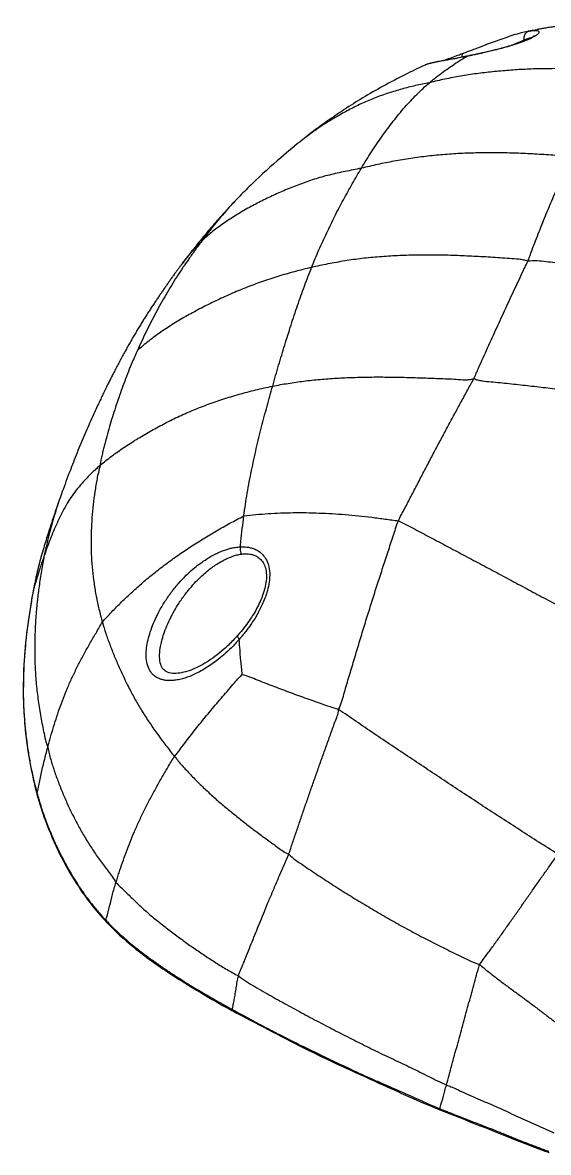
# Model space of a CAD drawing. Header units: inches. Extents: x 133169 to 134399, y -43543 to -42673.
# Drawn here: x 133397.7 to 133432.2, y -43357.1 to -43283.1 of the extents above; entities that cross this region are included whole.
import ezdxf

# ---------------------------------------------------------------- set-up
doc = ezdxf.new("R2010")
doc.units = ezdxf.units.IN
doc.header["$LTSCALE"] = 2
doc.header["$MEASUREMENT"] = 0
doc.layers.get('0').update_dxf_attribs({"linetype": 'CONTINUOUS'})

msp = doc.modelspace()

# ---------------------------------------------------------------- linework, layer by layer
at = {"color": 7, "linetype": 'Continuous'}
for p, q in [((133430.908, -43283.667), (133430.898, -43283.669)), ((133431.41, -43283.571), (133431.498, -43283.555)), ((133426.784, -43285.333), (133426.848, -43285.309)), ((133424.072, -43285.898), (133424.072, -43285.898)), ((133416.124, -43290.725), (133416.068, -43290.769)), ((133411.931, -43294.487), (133411.877, -43294.543)), ((133408.165, -43298.912), (133408.176, -43298.898)), ((133402.608, -43308.242), (133402.601, -43308.258)), ((133400.161, -43314.266), (133400.153, -43314.288)), ((133398.436, -43320.203), (133398.433, -43320.216)), ((133413.516, -43320.395), (133413.515, -43320.396)), ((133411.815, -43323.255), (133411.815, -43323.255)), ((133406.798, -43323.727), (133406.799, -43323.723)), ((133398.659, -43333.617), (133398.657, -43333.685)), ((133398.657, -43333.685), (133398.658, -43333.687)), ((133403.183, -43342.041), (133403.183, -43342.041)), ((133411.454, -43347.861), (133411.454, -43347.862))]:
    msp.add_line(p, q, dxfattribs=at)
for points, start_tangent, end_tangent in [([(133440.389, -43283.247), (133440.171, -43283.234), (133439.935, -43283.22), (133439.698, -43283.206), (133439.464, -43283.193), (133439.238, -43283.181), (133439.022, -43283.17), (133438.808, -43283.16), (133438.585, -43283.151), (133438.359, -43283.143), (133438.132, -43283.135), (133437.907, -43283.129), (133437.685, -43283.124), (133437.468, -43283.121), (133437.255, -43283.118), (133437.043, -43283.116), (133436.83, -43283.115), (133436.615, -43283.114), (133436.4, -43283.115), (133436.187, -43283.117), (133435.977, -43283.119), (133435.772, -43283.123), (133435.569, -43283.127), (133435.368, -43283.133), (133435.17, -43283.14), (133434.976, -43283.148), (133434.788, -43283.158), (133434.606, -43283.168), (133434.424, -43283.179), (133434.235, -43283.193), (133434.04, -43283.208), (133433.843, -43283.226), (133433.646, -43283.245), (133433.45, -43283.266), (133433.261, -43283.288), (133433.092, -43283.309), (133432.94, -43283.329), (133432.794, -43283.348), (133432.641, -43283.37), (133432.475, -43283.394), (133432.308, -43283.419), (133432.139, -43283.446), (133431.976, -43283.473), (133431.829, -43283.498), (133431.691, -43283.521), (133431.546, -43283.547), (133431.498, -43283.555)], (-0.998241, 0.059288), (-0.984482, -0.175485)), ([(133430.369, -43283.79), (133429.298, -43284.127), (133428.278, -43284.49)], (-0.969508, -0.245061), (-0.938845, -0.344341)), ([(133430.782, -43283.696), (133430.369, -43283.79)], (-0.978839, -0.204633), (-0.969508, -0.245061)), ([(133430.563, -43283.996), (133430.554, -43284.256)], (-0.278989, -0.960294), (0.20902, -0.977911)), ([(133430.554, -43284.256), (133430.624, -43284.228), (133430.696, -43284.201), (133430.767, -43284.175), (133430.837, -43284.151), (133430.906, -43284.129), (133430.971, -43284.111), (133431.033, -43284.097), (133431.043, -43284.095)], (0.9268, 0.375556), (0.985683, 0.168609)), ([(133430.898, -43283.669), (133430.693, -43283.78), (133430.563, -43283.996)], (-0.974943, -0.222456), (-0.278989, -0.960294)), ([(133430.958, -43284.145), (133430.564, -43284.322)], (-0.912319, -0.40948), (-0.92079, -0.390059)), ([(133431.049, -43284.125), (133430.663, -43284.298)], (-0.893312, -0.449437), (-0.926597, -0.376057)), ([(133430.781, -43283.692), (133430.818, -43283.684), (133430.908, -43283.667)], (0.979572, 0.201095), (0.982782, 0.184771)), ([(133430.898, -43283.668), (133430.781, -43283.692)], (-0.981014, -0.193937), (-0.980256, -0.197733)), ([(133430.899, -43283.672), (133430.782, -43283.696)], (-0.97955, -0.201199), (-0.978839, -0.204633)), ([(133431.142, -43283.621), (133430.898, -43283.668)], (-0.982481, -0.186362), (-0.981014, -0.193937)), ([(133430.908, -43283.667), (133431.031, -43283.642), (133431.142, -43283.621)], (0.980522, 0.19641), (0.982229, 0.187689)), ([(133430.908, -43283.667), (133430.95, -43283.659)], (0.982464, 0.186453), (0.985612, 0.169022)), ([(133430.95, -43283.659), (133430.986, -43283.653), (133431.064, -43283.642), (133431.141, -43283.633), (133431.217, -43283.627), (133431.291, -43283.626), (133431.361, -43283.63), (133431.425, -43283.64), (133431.48, -43283.657), (133431.52, -43283.684), (133431.539, -43283.723), (133431.525, -43283.78), (133431.456, -43283.862)], (0.985612, 0.169022), (-0.731887, -0.681426)), ([(133431.21, -43283.984), (133431.158, -43284.027), (133430.958, -43284.145)], (-0.831314, -0.555803), (-0.912319, -0.40948)), ([(133431.308, -43283.977), (133431.049, -43284.125)], (-0.83321, -0.552957), (-0.893312, -0.449437)), ([(133431.142, -43283.621), (133431.41, -43283.571)], (0.982229, 0.187689), (0.983989, 0.178227)), ([(133431.456, -43283.862), (133431.308, -43283.977)], (-0.731887, -0.681426), (-0.83321, -0.552957)), ([(133431.498, -43283.555), (133431.41, -43283.571)], (-0.984482, -0.175485), (-0.983989, -0.178229)), ([(133431.498, -43283.555), (133431.41, -43283.571)], (-0.984387, -0.176017), (-0.983939, -0.178504)), ([(133427.332, -43284.848), (133426.617, -43285.119)], (-0.93429, -0.356513), (-0.935763, -0.352631)), ([(133428.013, -43284.588), (133427.332, -43284.848)], (-0.934976, -0.354711), (-0.93429, -0.356513)), ([(133430.564, -43284.322), (133429.952, -43284.542), (133429.18, -43284.769), (133428.348, -43284.981), (133427.535, -43285.167)], (-0.92079, -0.390059), (-0.977397, -0.21141)), ([(133429.091, -43284.803), (133428.633, -43284.92), (133428.237, -43285.016), (133427.894, -43285.097)], (-0.966356, -0.257206), (-0.974932, -0.222502)), ([(133428.277, -43284.488), (133428.025, -43284.583), (133428.013, -43284.588)], (-0.936998, -0.349335), (-0.934976, -0.354711)), ([(133430.663, -43284.298), (133430.159, -43284.484), (133429.608, -43284.658), (133429.091, -43284.803)], (-0.926597, -0.376057), (-0.966356, -0.257206)), ([(133429.77, -43284.595), (133429.866, -43284.551), (133430.027, -43284.478), (133430.163, -43284.418), (133430.281, -43284.367), (133430.383, -43284.325), (133430.473, -43284.288), (133430.554, -43284.256)], (0.905658, 0.424008), (0.927546, 0.37371)), ([(133426.038, -43285.479), (133425.391, -43285.601), (133424.907, -43285.689), (133424.551, -43285.759), (133424.295, -43285.823), (133424.134, -43285.873), (133424.072, -43285.897)], (-0.981892, -0.18944), (-0.888332, -0.459202)), ([(133425.972, -43285.48), (133425.637, -43285.543), (133425.354, -43285.595), (133425.117, -43285.637), (133424.919, -43285.674), (133424.75, -43285.707), (133424.603, -43285.738), (133424.475, -43285.768), (133424.365, -43285.798), (133424.267, -43285.826), (133424.18, -43285.855), (133424.104, -43285.884), (133424.072, -43285.898)], (-0.982287, -0.187381), (-0.908792, -0.417249)), ([(133424.73, -43286.751), (133424.806, -43286.691), (133425.259, -43286.345), (133425.722, -43286.016), (133426.189, -43285.703), (133426.663, -43285.406), (133426.784, -43285.333)], (0.782671, 0.622435), (0.859297, 0.511478)), ([(133426.139, -43285.298), (133425.693, -43285.461), (133425.282, -43285.605), (133425.266, -43285.611)], (-0.937379, -0.348312), (-0.947492, -0.319778)), ([(133426.782, -43285.322), (133426.363, -43285.405), (133425.972, -43285.48)], (-0.980538, -0.196327), (-0.982287, -0.187381)), ([(133426.784, -43285.333), (133426.038, -43285.479)], (-0.980215, -0.197934), (-0.981892, -0.18944)), ([(133426.454, -43285.18), (133426.139, -43285.298)], (-0.936204, -0.351457), (-0.937379, -0.348312)), ([(133426.523, -43285.154), (133426.454, -43285.18)], (-0.936035, -0.351908), (-0.936204, -0.351457)), ([(133426.523, -43285.155), (133426.494, -43285.208), (133426.504, -43285.37), (133426.506, -43285.377)], (-0.889593, -0.456754), (0.2476, -0.968862)), ([(133426.617, -43285.119), (133426.523, -43285.154)], (-0.935763, -0.352631), (-0.935812, -0.352499)), ([(133426.848, -43285.309), (133426.812, -43285.317), (133426.782, -43285.322)], (-0.980241, -0.197805), (-0.980538, -0.196327)), ([(133426.851, -43285.319), (133426.784, -43285.333)], (-0.980058, -0.19871), (-0.9802, -0.198012)), ([(133427.112, -43285.255), (133426.871, -43285.305), (133426.848, -43285.309)], (-0.97948, -0.201544), (-0.980202, -0.198002)), ([(133426.947, -43285.3), (133426.851, -43285.319)], (-0.979829, -0.199836), (-0.980058, -0.19871)), ([(133427.114, -43285.265), (133426.947, -43285.3)], (-0.979333, -0.202256), (-0.979829, -0.199836)), ([(133427.172, -43285.243), (133427.112, -43285.255)], (-0.979275, -0.202534), (-0.97948, -0.201544)), ([(133427.174, -43285.253), (133427.114, -43285.265)], (-0.979119, -0.203288), (-0.979333, -0.202252)), ([(133427.535, -43285.167), (133427.172, -43285.243)], (-0.977397, -0.21141), (-0.979298, -0.202425)), ([(133427.894, -43285.097), (133427.597, -43285.163), (133427.339, -43285.218), (133427.174, -43285.253)], (-0.974932, -0.222502), (-0.979119, -0.203288)), ([(133424.072, -43285.898), (133422.758, -43286.532), (133421.331, -43287.281), (133419.986, -43288.052), (133418.772, -43288.818), (133417.68, -43289.562), (133416.64, -43290.324)], (-0.908054, -0.418853), (-0.794316, -0.607505)), ([(133437.165, -43286.378), (133436.615, -43286.325), (133436.067, -43286.277), (133434.971, -43286.203), (133433.877, -43286.153), (133432.789, -43286.134), (133431.707, -43286.14), (133430.628, -43286.177), (133429.557, -43286.243), (133428.493, -43286.341), (133427.442, -43286.463), (133426.4, -43286.624), (133425.372, -43286.82), (133424.358, -43287.053)], (-0.995178, 0.098086), (-0.969502, -0.245085)), ([(133424.358, -43287.053), (133423.899, -43287.143), (133423.445, -43287.245), (133422.544, -43287.472), (133421.668, -43287.733), (133420.807, -43288.044), (133419.977, -43288.392), (133419.168, -43288.793), (133418.382, -43289.226), (133417.618, -43289.684), (133416.869, -43290.177), (133416.849, -43290.192)], (-0.984749, -0.17398), (-0.820973, -0.570967)), ([(133419.899, -43292.653), (133420.233, -43292.112), (133420.571, -43291.581), (133420.917, -43291.063), (133421.269, -43290.556), (133421.626, -43290.062), (133421.993, -43289.581), (133422.363, -43289.112), (133422.744, -43288.662), (133423.136, -43288.235), (133423.535, -43287.822), (133423.943, -43287.427), (133424.358, -43287.053)], (0.520389, 0.853929), (0.757782, 0.652508)), ([(133424.358, -43287.053), (133424.73, -43286.751)], (0.770426, 0.63753), (0.782671, 0.622435)), ([(133416.07, -43290.77), (133414.617, -43291.971), (133412.768, -43293.656), (133411.932, -43294.487)], (-0.782313, -0.622886), (-0.699287, -0.714841)), ([(133416.124, -43290.725), (133416.068, -43290.769)], (-0.785969, -0.618266), (-0.785806, -0.618474)), ([(133416.125, -43290.726), (133416.07, -43290.77)], (-0.78308, -0.62192), (-0.782313, -0.622886)), ([(133416.849, -43290.192), (133416.154, -43290.701), (133416.124, -43290.725)], (-0.820973, -0.570967), (-0.787996, -0.615681)), ([(133416.64, -43290.324), (133416.124, -43290.725)], (-0.794316, -0.607505), (-0.785969, -0.618266)), ([(133433.66, -43291.91), (133433.055, -43291.858), (133432.452, -43291.81), (133431.25, -43291.732), (133430.055, -43291.675), (133428.868, -43291.649), (133427.693, -43291.653), (133426.53, -43291.687), (133425.382, -43291.759), (133424.248, -43291.87), (133423.135, -43292.017), (133422.038, -43292.199), (133420.96, -43292.414), (133420.425, -43292.533), (133419.899, -43292.653)], (-0.996384, 0.084959), (-0.974955, -0.2224)), ([(133430.798, -43298.755), (133430.919, -43298.454), (133431.03, -43298.154), (133431.256, -43297.554), (133431.491, -43296.96), (133431.725, -43296.369), (133431.956, -43295.785), (133432.192, -43295.21), (133432.432, -43294.641), (133432.673, -43294.082), (133432.922, -43293.527), (133433.161, -43292.981), (133433.408, -43292.441), (133433.537, -43292.174), (133433.66, -43291.91)], (0.392274, 0.919848), (0.408617, 0.912706)), ([(133419.899, -43292.653), (133419.359, -43292.765), (133418.836, -43292.87), (133417.808, -43293.102), (133416.808, -43293.381), (133415.855, -43293.716), (133414.933, -43294.082), (133414.048, -43294.475), (133413.186, -43294.895), (133412.357, -43295.342), (133411.561, -43295.818), (133410.803, -43296.324), (133410.09, -43296.86), (133409.433, -43297.449)], (-0.977238, -0.212148), (-0.70629, -0.707923)), ([(133416.641, -43299.155), (133416.876, -43298.574), (133417.117, -43298.008), (133417.37, -43297.45), (133417.632, -43296.896), (133417.897, -43296.341), (133418.165, -43295.791), (133418.441, -43295.257), (133418.725, -43294.727), (133419.015, -43294.204), (133419.309, -43293.68), (133419.601, -43293.161), (133419.899, -43292.653)], (0.367461, 0.930039), (0.518746, 0.854928)), ([(133411.662, -43294.766), (133411.442, -43295.002), (133411.011, -43295.482), (133410.592, -43295.969), (133410.189, -43296.463), (133409.797, -43296.963), (133409.433, -43297.449)], (-0.687928, -0.725779), (-0.590446, -0.807077)), ([(133411.877, -43294.543), (133411.834, -43294.587), (133411.056, -43295.415), (133410.265, -43296.308), (133409.445, -43297.279)], (-0.697417, -0.716666), (-0.634785, -0.772689)), ([(133411.877, -43294.543), (133411.662, -43294.766)], (-0.697767, -0.716325), (-0.687928, -0.725779)), ([(133409.356, -43297.388), (133408.622, -43298.312), (133408.165, -43298.912)], (-0.63225, -0.774765), (-0.602707, -0.797963)), ([(133408.194, -43298.874), (133408.561, -43298.41), (133408.994, -43297.914), (133409.217, -43297.671), (133409.433, -43297.449)], (0.603777, 0.797153), (0.708223, 0.705989)), ([(133409.433, -43297.449), (133409.005, -43298.026), (133408.599, -43298.597), (133408.322, -43299)], (-0.603867, -0.797085), (-0.561556, -0.827439)), ([(133409.445, -43297.279), (133409.356, -43297.388)], (-0.634785, -0.772689), (-0.63225, -0.774765)), ([(133408.176, -43298.898), (133408.137, -43298.949), (133408.02, -43299.105), (133407.896, -43299.271), (133407.766, -43299.445), (133407.63, -43299.63), (133407.488, -43299.826), (133407.344, -43300.028), (133407.198, -43300.235), (133407.053, -43300.443), (133406.908, -43300.652), (133406.763, -43300.865), (133406.618, -43301.078), (133406.472, -43301.294), (133406.318, -43301.525), (133406.159, -43301.766), (133405.998, -43302.015), (133405.837, -43302.266), (133405.679, -43302.517), (133405.524, -43302.765), (133405.365, -43303.024), (133405.202, -43303.294), (133405.037, -43303.571), (133404.874, -43303.852)], (-0.601999, -0.798497), (-0.499434, -0.866352)), ([(133408.176, -43298.898), (133408.194, -43298.874)], (0.602144, 0.798388), (0.603777, 0.797153)), ([(133430.798, -43298.755), (133430.521, -43298.673), (133430.224, -43298.624), (133429.6, -43298.576), (133428.974, -43298.534), (133428.354, -43298.49), (133427.734, -43298.455), (133427.115, -43298.425), (133425.884, -43298.374), (133424.661, -43298.348), (133423.453, -43298.352), (133422.261, -43298.391), (133421.089, -43298.468), (133419.934, -43298.575), (133418.812, -43298.733), (133417.715, -43298.93), (133417.173, -43299.039), (133416.641, -43299.155)], (-0.932914, 0.360099), (-0.974302, -0.225247)), ([(133427.269, -43306.44), (133427.428, -43306.096), (133427.575, -43305.759), (133427.874, -43305.089), (133428.174, -43304.426), (133428.473, -43303.768), (133428.77, -43303.116), (133429.065, -43302.471), (133429.358, -43301.836), (133429.65, -43301.203), (133429.94, -43300.58), (133430.228, -43299.965), (133430.517, -43299.356), (133430.662, -43299.055), (133430.798, -43298.755)], (0.435445, 0.900215), (0.392098, 0.919923)), ([(133445.17, -43301.09), (133444.578, -43300.908), (133443.973, -43300.755), (133443.368, -43300.612), (133442.763, -43300.473), (133441.555, -43300.211), (133440.35, -43299.974), (133439.147, -43299.755), (133437.947, -43299.552), (133436.75, -43299.37), (133435.558, -43299.204), (133434.368, -43299.05), (133433.775, -43298.978), (133433.182, -43298.91), (133432.591, -43298.849), (133432.002, -43298.786), (133431.411, -43298.731), (133430.798, -43298.755)], (-0.942998, 0.332799), (-0.987753, -0.156027)), ([(133408.322, -43299), (133408.207, -43299.17), (133407.827, -43299.746), (133407.46, -43300.332), (133407.104, -43300.925), (133406.764, -43301.526), (133406.437, -43302.133), (133406.119, -43302.744), (133405.808, -43303.36), (133405.512, -43303.984), (133405.22, -43304.616)], (-0.561556, -0.827439), (-0.418514, -0.90821)), ([(133416.641, -43299.155), (133416.075, -43299.292), (133415.52, -43299.437), (133414.427, -43299.751), (133413.366, -43300.103), (133412.335, -43300.487), (133411.336, -43300.904), (133410.365, -43301.349), (133409.42, -43301.819), (133408.504, -43302.316), (133407.619, -43302.839), (133406.771, -43303.394), (133405.968, -43303.986), (133405.22, -43304.616)], (-0.974295, -0.225276), (-0.742158, -0.670225)), ([(133414.091, -43306.935), (133414.284, -43306.246), (133414.482, -43305.571), (133414.683, -43304.902), (133414.882, -43304.241), (133415.089, -43303.586), (133415.295, -43302.935), (133415.506, -43302.288), (133415.718, -43301.65), (133415.939, -43301.019), (133416.166, -43300.395), (133416.4, -43299.772), (133416.641, -43299.155)], (0.261845, 0.96511), (0.367907, 0.929863)), ([(133404.874, -43303.852), (133404.711, -43304.138), (133404.547, -43304.429), (133404.381, -43304.73), (133404.214, -43305.038), (133404.048, -43305.347), (133403.882, -43305.659), (133403.72, -43305.97), (133403.567, -43306.268), (133403.43, -43306.538), (133403.295, -43306.809), (133403.137, -43307.129), (133402.97, -43307.472), (133402.824, -43307.779), (133402.681, -43308.085), (133402.608, -43308.242)], (-0.499434, -0.866352), (-0.420918, -0.907099)), ([(133405.22, -43304.616), (133405.084, -43304.923), (133404.955, -43305.223), (133404.701, -43305.832), (133404.46, -43306.45), (133404.229, -43307.071), (133404.005, -43307.695), (133403.793, -43308.323), (133403.591, -43308.954), (133403.4, -43309.589), (133403.218, -43310.227), (133403.054, -43310.869), (133402.974, -43311.192), (133402.897, -43311.517), (133402.829, -43311.836), (133402.793, -43312.126)], (-0.414539, -0.910032), (-0.059585, -0.998223)), ([(133414.091, -43306.935), (133414.596, -43306.839), (133415.104, -43306.754), (133416.137, -43306.605), (133417.195, -43306.494), (133418.271, -43306.415), (133419.364, -43306.365), (133420.468, -43306.339), (133421.585, -43306.339), (133422.708, -43306.356), (133423.84, -43306.391), (133424.406, -43306.412), (133424.973, -43306.432), (133425.542, -43306.452), (133426.11, -43306.483), (133426.68, -43306.518), (133426.971, -43306.502), (133427.269, -43306.44)], (0.980157, 0.198223), (0.956898, 0.290424)), ([(133402.793, -43312.126), (133403.543, -43311.524), (133404.339, -43310.959), (133405.172, -43310.422), (133406.038, -43309.911), (133406.932, -43309.426), (133407.851, -43308.963), (133408.809, -43308.537), (133409.804, -43308.148), (133410.831, -43307.792), (133411.887, -43307.47), (133412.974, -43307.182), (133413.531, -43307.053), (133414.091, -43306.935)], (0.758981, 0.651112), (0.980068, 0.198663)), ([(133412.202, -43315.441), (133412.306, -43314.69), (133412.427, -43313.943), (133412.56, -43313.203), (133412.705, -43312.469), (133412.859, -43311.743), (133413.018, -43311.022), (133413.185, -43310.311), (133413.36, -43309.611), (133413.54, -43308.923), (133413.726, -43308.251), (133413.909, -43307.59), (133414.091, -43306.935)], (0.124918, 0.992167), (0.26846, 0.963291)), ([(133422.326, -43315.766), (133422.527, -43315.354), (133422.741, -43314.952), (133422.952, -43314.552), (133423.16, -43314.152), (133423.576, -43313.351), (133423.99, -43312.556), (133424.407, -43311.763), (133424.818, -43310.98), (133425.23, -43310.21), (133425.639, -43309.444), (133426.049, -43308.687), (133426.456, -43307.934), (133426.868, -43307.179), (133427.075, -43306.805), (133427.269, -43306.44)], (0.405004, 0.914315), (0.452318, 0.891857)), ([(133427.269, -43306.44), (133427.531, -43306.532), (133427.81, -43306.589), (133428.396, -43306.65), (133428.99, -43306.703), (133429.584, -43306.764), (133430.179, -43306.829), (133430.775, -43306.896), (133431.967, -43307.035), (133433.163, -43307.189), (133434.362, -43307.352), (133435.563, -43307.531), (133436.767, -43307.724), (133437.976, -43307.941), (133438.581, -43308.064), (133439.188, -43308.191), (133439.795, -43308.32), (133440.401, -43308.459), (133441.008, -43308.602), (133441.636, -43308.675)], (0.913814, -0.406132), (0.999965, -0.008353)), ([(133402.601, -43308.258), (133402.413, -43308.666), (133401.919, -43309.78), (133401.401, -43310.997), (133400.915, -43312.221)], (-0.420914, -0.9071), (-0.360427, -0.932788)), ([(133402.793, -43312.126), (133402.564, -43312.33), (133402.342, -43312.54), (133401.909, -43312.968), (133401.504, -43313.413), (133401.129, -43313.875), (133400.79, -43314.36), (133400.489, -43314.863), (133400.217, -43315.382), (133399.965, -43315.909), (133399.728, -43316.444), (133399.512, -43316.988), (133399.304, -43317.536), (133399.205, -43317.811), (133399.109, -43318.089)], (-0.758358, -0.651838), (-0.325499, -0.945542)), ([(133400.915, -43312.221), (133400.882, -43312.305)], (-0.360427, -0.932788), (-0.359628, -0.933096)), ([(133402.793, -43312.126), (133402.673, -43312.571), (133402.584, -43313.002), (133402.443, -43313.852), (133402.332, -43314.706), (133402.252, -43315.563), (133402.206, -43316.421), (133402.195, -43317.281), (133402.218, -43318.138), (133402.281, -43318.995), (133402.387, -43319.852), (133402.529, -43320.709), (133402.713, -43321.559), (133402.933, -43322.403)], (-0.298728, -0.954338), (0.270356, -0.96276)), ([(133400.882, -43312.305), (133400.36, -43313.701), (133400.161, -43314.266)], (-0.359628, -0.933096), (-0.327154, -0.944971)), ([(133400.153, -43314.288), (133399.974, -43314.806), (133399.656, -43315.749), (133399.364, -43316.649), (133399.054, -43317.654), (133399.039, -43317.704)], (-0.327175, -0.944964), (-0.283836, -0.958873)), ([(133400.153, -43314.288), (133399.987, -43314.783), (133399.787, -43315.424), (133399.6, -43316.069), (133399.424, -43316.719), (133399.271, -43317.373), (133399.194, -43317.711), (133399.188, -43317.738)], (-0.327142, -0.944975), (-0.221698, -0.975115)), ([(133412.202, -43315.441), (133412.993, -43315.35), (133413.796, -43315.287), (133414.612, -43315.245), (133415.441, -43315.225), (133416.28, -43315.225), (133417.126, -43315.249), (133417.981, -43315.291), (133418.843, -43315.353), (133419.708, -43315.432), (133420.577, -43315.529), (133421.449, -43315.644), (133422.326, -43315.766)], (0.990119, 0.140231), (0.990879, -0.134758)), ([(133402.933, -43322.403), (133403.548, -43321.732), (133404.198, -43321.073), (133404.877, -43320.431), (133405.584, -43319.804), (133406.321, -43319.195), (133407.084, -43318.602), (133407.876, -43318.028), (133408.699, -43317.474), (133409.543, -43316.938), (133410.408, -43316.421), (133411.295, -43315.921), (133412.202, -43315.441)], (0.662343, 0.7492), (0.891612, 0.452799)), ([(133411.976, -43317.466), (133412.011, -43317.111), (133412.102, -43316.274), (133412.202, -43315.441)], (0.091986, 0.99576), (0.122927, 0.992416)), ([(133418.405, -43328.127), (133418.609, -43327.637), (133418.758, -43327.118), (133418.907, -43326.597), (133419.062, -43326.078), (133419.217, -43325.559), (133419.372, -43325.038), (133419.686, -43323.996), (133420.001, -43322.953), (133420.324, -43321.91), (133420.65, -43320.869), (133420.981, -43319.833), (133421.315, -43318.804), (133421.65, -43317.782), (133421.818, -43317.274), (133421.984, -43316.767), (133422.146, -43316.262), (133422.326, -43315.766)], (0.47351, 0.880789), (0.376912, 0.926249)), ([(133422.326, -43315.766), (133422.853, -43316.024), (133423.377, -43316.297), (133424.433, -43316.855), (133425.499, -43317.419), (133426.575, -43317.99), (133427.664, -43318.569), (133428.765, -43319.157), (133429.877, -43319.752), (133431, -43320.354), (133432.129, -43320.96), (133433.267, -43321.572), (133434.415, -43322.19), (133435.57, -43322.812)], (0.906175, -0.422904), (0.880154, -0.474689)), ([(133411.456, -43317.534), (133411.641, -43317.5), (133411.814, -43317.478), (133411.976, -43317.466)], (0.978313, 0.207133), (0.999079, 0.042899)), ([(133411.976, -43317.466), (133411.964, -43317.632), (133411.986, -43317.797), (133412.041, -43317.944)], (-0.183014, -0.98311), (0.464485, -0.885581)), ([(133411.976, -43317.466), (133412.173, -43317.465), (133412.389, -43317.48), (133412.623, -43317.521), (133412.873, -43317.598), (133413.132, -43317.726), (133413.391, -43317.927), (133413.627, -43318.226), (133413.809, -43318.644), (133413.895, -43319.179), (133413.865, -43319.772), (133413.747, -43320.335), (133413.711, -43320.459)], (0.999104, 0.042328), (-0.289477, -0.957185)), ([(133399.109, -43318.089), (133398.988, -43318.444), (133398.87, -43318.801), (133398.646, -43319.519), (133398.54, -43319.86), (133398.436, -43320.203)], (-0.325542, -0.945528), (-0.281712, -0.959499)), ([(133399.109, -43318.089), (133399.037, -43318.521), (133398.948, -43319.032), (133398.791, -43320.054), (133398.675, -43320.963)], (-0.153563, -0.988139), (-0.111823, -0.993728)), ([(133399.039, -43317.704), (133399.027, -43317.746), (133398.95, -43318.013), (133398.88, -43318.264)], (-0.284633, -0.958636), (-0.25991, -0.965633)), ([(133399.188, -43317.738), (133399.109, -43318.089)], (-0.221698, -0.975115), (-0.221475, -0.975166)), ([(133407.825, -43326.19), (133407.514, -43326.227), (133407.232, -43326.229), (133406.971, -43326.198), (133406.719, -43326.129), (133406.469, -43326.009), (133406.224, -43325.81), (133405.999, -43325.487), (133405.846, -43325.02), (133405.804, -43324.489), (133405.852, -43323.953), (133405.96, -43323.429), (133406.121, -43322.899), (133406.344, -43322.332), (133406.641, -43321.719), (133407.02, -43321.072), (133407.471, -43320.423), (133407.957, -43319.828), (133408.428, -43319.332), (133408.869, -43318.928), (133409.282, -43318.598), (133409.666, -43318.329), (133410.022, -43318.109), (133410.354, -43317.932), (133410.661, -43317.79), (133410.947, -43317.678), (133411.212, -43317.594), (133411.456, -43317.534)], (-0.985762, -0.168144), (0.978306, 0.207164)), ([(133406.799, -43323.723), (133406.821, -43323.637), (133406.964, -43323.159), (133407.16, -43322.644), (133407.42, -43322.082), (133407.75, -43321.484), (133408.143, -43320.877), (133408.565, -43320.317), (133408.974, -43319.846), (133409.355, -43319.459), (133409.713, -43319.138), (133410.045, -43318.872), (133410.355, -43318.653), (133410.642, -43318.472), (133410.908, -43318.324), (133411.155, -43318.206), (133411.383, -43318.112), (133411.593, -43318.041)], (0.23447, 0.972123), (0.957223, 0.28935)), ([(133411.593, -43318.041), (133411.752, -43317.998), (133411.901, -43317.965), (133412.041, -43317.944)], (0.957228, 0.289334), (0.991883, 0.127153)), ([(133412.041, -43317.944), (133412.211, -43317.928), (133412.397, -43317.926), (133412.598, -43317.945), (133412.813, -43317.994), (133413.036, -43318.088), (133413.256, -43318.245), (133413.458, -43318.488), (133413.611, -43318.839), (133413.681, -43319.298), (133413.648, -43319.814), (133413.54, -43320.31), (133413.516, -43320.395)], (0.991866, 0.127287), (-0.287657, -0.957734)), ([(133398.88, -43318.264), (133398.816, -43318.507), (133398.754, -43318.754), (133398.689, -43319.02), (133398.62, -43319.31), (133398.553, -43319.615), (133398.492, -43319.918), (133398.436, -43320.203)], (-0.25991, -0.965633), (-0.189638, -0.981854)), ([(133398.433, -43320.215), (133397.811, -43324.909), (133397.91, -43329.73), (133398.641, -43333.621)], (-0.190998, -0.98159), (0.259396, -0.965771)), ([(133398.431, -43320.228), (133398.362, -43320.598), (133398.284, -43321.04), (133398.204, -43321.533), (133398.121, -43322.078), (133398.036, -43322.692), (133397.951, -43323.388), (133397.873, -43324.144), (133397.819, -43324.838)], (-0.18896, -0.981985), (-0.063113, -0.998006)), ([(133398.436, -43320.203), (133398.431, -43320.228)], (-0.189602, -0.981861), (-0.18896, -0.981985)), ([(133413.516, -43320.395), (133413.323, -43320.929), (133412.847, -43321.857), (133412.228, -43322.757)], (-0.287452, -0.957795), (-0.613035, -0.790055)), ([(133398.675, -43320.963), (133398.661, -43321.085), (133398.571, -43322.122), (133398.519, -43323.168), (133398.501, -43324.22), (133398.523, -43325.279), (133398.596, -43326.345), (133398.718, -43327.415), (133398.879, -43328.49), (133398.979, -43329.027), (133399.089, -43329.567), (133399.208, -43330.108), (133399.355, -43330.611)], (-0.111823, -0.993728), (0.32886, -0.944379)), ([(133413.584, -43320.83), (133413.409, -43321.249), (133413.235, -43321.604), (133413.064, -43321.915), (133412.891, -43322.203), (133412.711, -43322.481), (133412.521, -43322.754)], (-0.354118, -0.935201), (-0.584903, -0.811103)), ([(133413.711, -43320.459), (133413.584, -43320.83)], (-0.289477, -0.957185), (-0.354118, -0.935201)), ([(133399.355, -43330.611), (133399.447, -43330.272), (133399.539, -43329.935), (133399.743, -43329.259), (133399.958, -43328.579), (133400.191, -43327.899), (133400.446, -43327.216), (133400.728, -43326.531), (133401.039, -43325.848), (133401.379, -43325.165), (133401.737, -43324.483), (133402.118, -43323.8), (133402.522, -43323.113), (133402.728, -43322.761), (133402.933, -43322.403)], (0.272647, 0.962114), (0.495634, 0.868531)), ([(133402.933, -43322.403), (133403.163, -43323.141), (133403.427, -43323.88), (133403.718, -43324.623), (133404.036, -43325.365), (133404.376, -43326.105), (133404.54, -43326.438)], (0.273103, -0.961985), (0.4474, -0.894334)), ([(133411.722, -43323.359), (133411.112, -43323.981)], (-0.670696, -0.741733), (-0.729995, -0.683453)), ([(133411.815, -43323.255), (133411.722, -43323.359)], (-0.661324, -0.750101), (-0.670696, -0.741733)), ([(133411.899, -43323.53), (133411.808, -43323.368), (133411.812, -43323.259), (133411.815, -43323.255)], (-0.599698, 0.800226), (0.712128, 0.702049)), ([(133412.228, -43322.757), (133411.815, -43323.255)], (-0.613035, -0.790055), (-0.661393, -0.75004)), ([(133412.521, -43322.754), (133412.322, -43323.02), (133412.113, -43323.279), (133412, -43323.413)], (-0.584903, -0.811103), (-0.65061, -0.759412)), ([(133407.628, -43325.763), (133407.212, -43325.683), (133406.942, -43325.5), (133406.761, -43325.177), (133406.682, -43324.689), (133406.724, -43324.101), (133406.798, -43323.727)], (-0.999595, 0.028458), (0.2336, 0.972333)), ([(133411.112, -43323.981), (133410.029, -43324.85), (133408.976, -43325.439), (133408.375, -43325.658)], (-0.729995, -0.683453), (-0.963498, -0.267716)), ([(133411.384, -43324.077), (133410.897, -43324.533), (133410.435, -43324.911), (133410.002, -43325.227), (133409.593, -43325.487), (133409.2, -43325.702)], (-0.70825, -0.705961), (-0.891839, -0.452354)), ([(133411.899, -43323.53), (133411.384, -43324.077)], (-0.661205, -0.750205), (-0.70825, -0.705961)), ([(133412, -43323.413), (133411.899, -43323.53)], (-0.65061, -0.759412), (-0.660416, -0.7509)), ([(133412.103, -43325.825), (133412.009, -43324.935), (133411.934, -43324.046), (133411.899, -43323.53)], (-0.114859, 0.993382), (-0.062741, 0.99803)), ([(133397.819, -43324.838), (133397.814, -43324.93), (133397.812, -43324.961)], (-0.063113, -0.998006), (-0.058312, -0.998298)), ([(133397.812, -43324.961), (133397.777, -43325.734), (133397.758, -43326.562), (133397.759, -43327.442), (133397.795, -43328.341), (133397.864, -43329.204), (133397.904, -43329.581)], (-0.058312, -0.998298), (0.110995, -0.993821)), ([(133408.136, -43325.715), (133407.628, -43325.763)], (-0.98057, -0.19617), (-0.999595, 0.028458)), ([(133407.656, -43331.204), (133407.828, -43330.992), (133407.999, -43330.775), (133408.335, -43330.323), (133408.681, -43329.871), (133409.033, -43329.42), (133409.396, -43328.969), (133409.765, -43328.519), (133410.141, -43328.069), (133410.522, -43327.62), (133410.908, -43327.169), (133411.296, -43326.713), (133411.688, -43326.258), (133411.892, -43326.038), (133412.103, -43325.825)], (0.636796, 0.771032), (0.708452, 0.705759)), ([(133408.176, -43326.111), (133407.825, -43326.19)], (-0.964143, -0.265382), (-0.985762, -0.168144)), ([(133408.372, -43325.658), (133408.178, -43325.706), (133408.136, -43325.715)], (-0.963492, -0.267739), (-0.98057, -0.19617)), ([(133408.485, -43326.013), (133408.176, -43326.111)], (-0.941738, -0.336348), (-0.964173, -0.265273)), ([(133409.2, -43325.702), (133408.83, -43325.876), (133408.489, -43326.012), (133408.485, -43326.013)], (-0.891839, -0.452354), (-0.941738, -0.336348)), ([(133418.405, -43328.127), (133417.848, -43327.952), (133417.296, -43327.761), (133416.749, -43327.567), (133416.208, -43327.373), (133415.674, -43327.18), (133415.147, -43326.986), (133414.627, -43326.791), (133414.114, -43326.597), (133413.604, -43326.401), (133413.101, -43326.201), (133412.603, -43326.005), (133412.353, -43325.913), (133412.103, -43325.825)], (-0.961093, 0.276226), (-0.944394, 0.328815)), ([(133404.54, -43326.438), (133404.747, -43326.844), (133405.145, -43327.579), (133405.584, -43328.314), (133406.061, -43329.045), (133406.567, -43329.769), (133407.101, -43330.487), (133407.656, -43331.204)], (0.4474, -0.894334), (0.616255, -0.787547)), ([(133415.144, -43337.609), (133415.397, -43336.857), (133415.655, -43336.096), (133415.917, -43335.328), (133416.184, -43334.554), (133416.452, -43333.776), (133416.725, -43332.993), (133417.004, -43332.199), (133417.289, -43331.398), (133417.578, -43330.591), (133417.725, -43330.186), (133417.871, -43329.78), (133418.017, -43329.372), (133418.169, -43328.964), (133418.321, -43328.555), (133418.405, -43328.127)], (0.316836, 0.94848), (0.054175, 0.998531)), ([(133432.771, -43337.607), (133431.535, -43336.823), (133430.307, -43336.032), (133429.082, -43335.243), (133427.867, -43334.45), (133426.66, -43333.657), (133425.457, -43332.865), (133424.263, -43332.069), (133423.074, -43331.276), (133421.892, -43330.485), (133420.721, -43329.698), (133419.561, -43328.91), (133418.985, -43328.516), (133418.405, -43328.127)], (-0.848391, 0.52937), (-0.834617, 0.55083)), ([(133397.904, -43329.581), (133397.942, -43329.909)], (0.110995, -0.993821), (0.120882, -0.992667)), ([(133397.942, -43329.909), (133397.958, -43330.037), (133398.071, -43330.858), (133398.213, -43331.7), (133398.404, -43332.61), (133398.597, -43333.387)], (0.120882, -0.992667), (0.255856, -0.966715)), ([(133398.659, -43333.617), (133398.741, -43333.224), (133398.924, -43332.356), (133399.129, -43331.485), (133399.238, -43331.047), (133399.355, -43330.611)], (0.207208, 0.978297), (0.27234, 0.962201)), ([(133399.355, -43330.611), (133399.549, -43331.394), (133399.787, -43332.144), (133400.055, -43332.894), (133400.353, -43333.641), (133400.678, -43334.385), (133401.035, -43335.125), (133401.426, -43335.858), (133401.841, -43336.588), (133402.296, -43337.305), (133402.783, -43338.016), (133403.307, -43338.71), (133403.573, -43339.07), (133403.826, -43339.469)], (0.19859, -0.980083), (0.485989, -0.873965)), ([(133403.826, -43339.469), (133403.926, -43339.148), (133404.027, -43338.817), (133404.252, -43338.161), (133404.496, -43337.498), (133404.748, -43336.814), (133405.03, -43336.133), (133405.34, -43335.446), (133405.674, -43334.745), (133406.031, -43334.041), (133406.413, -43333.338), (133406.809, -43332.629), (133407.222, -43331.917), (133407.656, -43331.204)], (0.308478, 0.951232), (0.528925, 0.848668)), ([(133407.656, -43331.204), (133408.169, -43331.804), (133408.708, -43332.394), (133409.273, -43332.969), (133409.866, -43333.53), (133410.474, -43334.081), (133411.103, -43334.618), (133411.748, -43335.144), (133412.405, -43335.661), (133413.075, -43336.169), (133413.753, -43336.669), (133414.094, -43336.918), (133414.436, -43337.167), (133414.781, -43337.41), (133415.144, -43337.609)], (0.638844, -0.769336), (0.917694, -0.397287)), ([(133398.597, -43333.387), (133398.659, -43333.617)], (0.255856, -0.966715), (0.263034, -0.964787)), ([(133398.641, -43333.621), (133398.658, -43333.687)], (0.259396, -0.965771), (0.261959, -0.965079)), ([(133398.653, -43333.686), (133399.184, -43335.362), (133400.178, -43337.662), (133401.578, -43340.042), (133403.131, -43341.982)], (0.251471, -0.967865), (0.676883, -0.736091)), ([(133398.659, -43333.617), (133398.712, -43333.804), (133398.772, -43334.008)], (0.26373, -0.964596), (0.287366, -0.957821)), ([(133398.772, -43334.008), (133398.84, -43334.232), (133398.915, -43334.474)], (0.287366, -0.957821), (0.296983, -0.954883)), ([(133398.915, -43334.474), (133398.998, -43334.737), (133399.092, -43335.024), (133399.203, -43335.34), (133399.334, -43335.683), (133399.477, -43336.037), (133399.523, -43336.147)], (0.296983, -0.954883), (0.388392, -0.921494)), ([(133399.523, -43336.147), (133399.626, -43336.389), (133399.778, -43336.738), (133399.798, -43336.784)], (0.388392, -0.921494), (0.405715, -0.914)), ([(133399.798, -43336.784), (133399.947, -43337.111), (133400.149, -43337.525), (133400.384, -43337.978), (133400.659, -43338.48)], (0.405715, -0.914), (0.489441, -0.872036)), ([(133411.849, -43345.58), (133411.955, -43345.274), (133412.082, -43344.978), (133412.207, -43344.683), (133412.327, -43344.385), (133412.566, -43343.789), (133412.805, -43343.192), (133413.043, -43342.598), (133413.286, -43341.992), (133413.546, -43341.355), (133413.832, -43340.671), (133414.141, -43339.944), (133414.462, -43339.187), (133414.798, -43338.408), (133415.144, -43337.609)], (0.267188, 0.963645), (0.395496, 0.918468)), ([(133415.144, -43337.609), (133415.606, -43337.99), (133416.093, -43338.329), (133416.586, -43338.663), (133417.081, -43338.995), (133418.081, -43339.648), (133419.095, -43340.287), (133420.121, -43340.912), (133421.161, -43341.522), (133422.209, -43342.122), (133423.268, -43342.708), (133424.345, -43343.269), (133425.433, -43343.816), (133425.979, -43344.085), (133426.528, -43344.351), (133427.08, -43344.611), (133427.644, -43344.831)], (0.727809, -0.685779), (0.94989, -0.312583)), ([(133427.644, -43344.831), (133428.026, -43344.31), (133428.44, -43343.75), (133428.861, -43343.165), (133429.286, -43342.57), (133429.712, -43341.966), (133430.142, -43341.354), (133430.574, -43340.738), (133431.009, -43340.119), (133431.444, -43339.498), (133431.884, -43338.872), (133432.331, -43338.244), (133432.771, -43337.607)], (0.581692, 0.813409), (0.55536, 0.83161)), ([(133400.659, -43338.48), (133400.987, -43339.045), (133401.051, -43339.151)], (0.489441, -0.872036), (0.52172, -0.853117)), ([(133401.051, -43339.151), (133401.382, -43339.671), (133401.829, -43340.317), (133402.281, -43340.915), (133402.726, -43341.453)], (0.52172, -0.853117), (0.655293, -0.755375)), ([(133403.173, -43341.948), (133403.214, -43341.77), (133403.411, -43341.012), (133403.6, -43340.238), (133403.707, -43339.852), (133403.826, -43339.469)], (0.212093, 0.97725), (0.309525, 0.950891)), ([(133403.826, -43339.469), (133404.106, -43339.739), (133404.393, -43340.014), (133404.977, -43340.584), (133405.582, -43341.156), (133406.214, -43341.71), (133406.872, -43342.243), (133407.549, -43342.761), (133408.238, -43343.268), (133408.938, -43343.765), (133409.649, -43344.248), (133410.369, -43344.721), (133411.103, -43345.167), (133411.849, -43345.58)], (0.715575, -0.698536), (0.883188, -0.46902)), ([(133402.726, -43341.453), (133403.173, -43341.948)], (0.655293, -0.755375), (0.682457, -0.730925)), ([(133403.131, -43341.982), (133403.184, -43342.04)], (0.676883, -0.736091), (0.680002, -0.733211)), ([(133403.173, -43341.948), (133403.178, -43342.035), (133403.183, -43342.041)], (-0.269713, -0.962941), (0.724673, -0.689093)), ([(133403.173, -43341.948), (133403.401, -43342.186)], (0.682647, -0.730749), (0.700817, -0.713341)), ([(133403.183, -43342.042), (133404.993, -43343.706), (133407.353, -43345.416), (133409.7, -43346.867), (133411.418, -43347.845)], (0.682818, -0.730589), (0.883576, -0.468288)), ([(133403.401, -43342.186), (133403.662, -43342.445), (133403.959, -43342.726)], (0.700817, -0.713341), (0.73317, -0.680046)), ([(133403.959, -43342.726), (133404.296, -43343.032), (133404.678, -43343.363), (133405.108, -43343.717), (133405.603, -43344.105), (133406.177, -43344.528), (133406.794, -43344.961), (133407.408, -43345.373), (133408.002, -43345.758), (133408.577, -43346.12), (133409.144, -43346.463), (133409.709, -43346.795), (133410.26, -43347.113), (133410.821, -43347.432)], (0.73317, -0.680046), (0.870371, -0.492397)), ([(133425.471, -43352.734), (133425.65, -43352.082), (133425.83, -43351.424), (133426.009, -43350.769), (133426.189, -43350.114), (133426.368, -43349.459), (133426.547, -43348.804), (133426.727, -43348.149), (133426.906, -43347.494), (133427.085, -43346.839), (133427.265, -43346.183), (133427.444, -43345.528), (133427.644, -43344.831)], (0.262969, 0.964804), (0.287859, 0.957673)), ([(133427.644, -43344.831), (133428.196, -43345.288), (133428.755, -43345.728), (133429.323, -43346.153), (133429.893, -43346.574), (133430.464, -43346.993), (133431.034, -43347.413), (133431.599, -43347.845), (133432.164, -43348.276), (133432.732, -43348.701), (133433.303, -43349.121), (133433.866, -43349.554), (133434.148, -43349.768), (133434.432, -43349.986)], (0.76291, -0.646505), (0.787699, -0.61606)), ([(133411.453, -43347.783), (133411.511, -43347.462), (133411.574, -43347.132), (133411.643, -43346.742), (133411.706, -43346.353), (133411.766, -43345.961), (133411.849, -43345.58)], (0.166818, 0.985988), (0.266055, 0.963958)), ([(133411.849, -43345.58), (133412.374, -43345.95), (133412.922, -43346.281), (133413.474, -43346.602), (133414.028, -43346.919), (133415.146, -43347.539), (133416.269, -43348.152), (133417.404, -43348.747), (133418.542, -43349.34), (133419.686, -43349.921), (133420.836, -43350.494), (133421.996, -43351.048), (133423.159, -43351.6), (133424.312, -43352.169), (133425.471, -43352.734)], (0.78329, -0.621656), (0.903833, -0.427885)), ([(133410.821, -43347.432), (133411.453, -43347.783)], (0.870371, -0.492397), (0.881405, -0.472361)), ([(133411.453, -43347.783), (133411.448, -43347.855), (133411.454, -43347.857)], (-0.249522, -0.968369), (0.986862, -0.161564)), ([(133411.453, -43347.783), (133411.688, -43347.909)], (0.88131, -0.472538), (0.879259, -0.476344)), ([(133411.418, -43347.845), (133411.453, -43347.864)], (0.883576, -0.468288), (0.884385, -0.466757)), ([(133411.455, -43347.859), (133416.148, -43350.31), (133421.049, -43352.604), (133425.042, -43354.352)], (0.884503, -0.466535), (0.927709, -0.373304)), ([(133411.688, -43347.909), (133411.945, -43348.049), (133412.228, -43348.204)], (0.879259, -0.476344), (0.877581, -0.479429)), ([(133412.228, -43348.204), (133412.541, -43348.374), (133412.887, -43348.561), (133413.269, -43348.765), (133413.693, -43348.988), (133414.154, -43349.227), (133414.616, -43349.464), (133415.043, -43349.682), (133415.437, -43349.882), (133415.805, -43350.066), (133416.159, -43350.24), (133416.509, -43350.41), (133416.868, -43350.584), (133417.247, -43350.766), (133417.657, -43350.964), (133418.108, -43351.18), (133418.607, -43351.418), (133419.165, -43351.679), (133419.789, -43351.968), (133420.483, -43352.282), (133421.229, -43352.61), (133421.963, -43352.929), (133422.629, -43353.222), (133423.218, -43353.486), (133423.744, -43353.723), (133424.222, -43353.933)], (0.877581, -0.479429), (0.917104, -0.398649)), ([(133425.251, -43353.541), (133425.272, -43353.464), (133425.37, -43353.103), (133425.471, -43352.734)], (0.26783, 0.963466), (0.267006, 0.963695)), ([(133425.471, -43352.734), (133425.77, -43352.841), (133426.064, -43352.969), (133426.357, -43353.102), (133426.651, -43353.235), (133427.239, -43353.496), (133427.827, -43353.758), (133428.416, -43354.016), (133429.004, -43354.276), (133429.59, -43354.542), (133430.174, -43354.811), (133430.759, -43355.078), (133431.348, -43355.338), (133431.934, -43355.604), (133432.518, -43355.871)], (0.958242, -0.28596), (0.910989, -0.412431)), ([(133425.048, -43354.281), (133425.07, -43354.198), (133425.251, -43353.541)], (0.248843, 0.968544), (0.26783, 0.963466)), ([(133424.222, -43353.933), (133424.655, -43354.118), (133425.048, -43354.281)], (0.917104, -0.398649), (0.926527, -0.376228)), ([(133425.048, -43354.281), (133425.039, -43354.346), (133425.042, -43354.349)], (-0.247284, -0.968943), (0.999901, -0.014089)), ([(133425.043, -43354.349), (133427.295, -43355.246), (133429.875, -43356.272), (133431.695, -43356.982)], (0.927632, -0.373496), (0.930986, -0.365056)), ([(133425.048, -43354.281), (133425.272, -43354.372)], (0.926476, -0.376355), (0.926677, -0.375859)), ([(133425.272, -43354.372), (133425.521, -43354.473), (133425.799, -43354.584)], (0.926677, -0.375859), (0.928498, -0.371337)), ([(133425.799, -43354.584), (133426.109, -43354.708), (133426.454, -43354.844), (133426.837, -43354.995), (133427.252, -43355.156), (133427.691, -43355.325), (133428.13, -43355.493), (133428.542, -43355.653), (133428.922, -43355.805), (133429.27, -43355.948), (133429.587, -43356.078), (133429.872, -43356.194), (133430.125, -43356.296), (133430.352, -43356.386), (133430.56, -43356.469), (133430.76, -43356.547), (133430.956, -43356.622)], (0.928498, -0.371337), (0.935077, -0.354445)), ([(133430.956, -43356.622), (133431.149, -43356.695), (133431.337, -43356.765), (133431.521, -43356.835), (133431.704, -43356.906)], (0.935077, -0.354445), (0.928423, -0.371524)), ([(133431.704, -43356.906), (133431.693, -43356.973), (133431.696, -43356.975)], (-0.250899, -0.968013), (0.99891, 0.046679)), ([(133431.696, -43356.978), (133432.143, -43357.132)], (0.929638, -0.368473), (0.960869, -0.277004)), ([(133431.704, -43356.906), (133431.855, -43356.964), (133432.01, -43357.017)], (0.928404, -0.371573), (0.952419, -0.304792)), ([(133432.01, -43357.017), (133432.166, -43357.063)], (0.952419, -0.304792), (0.963754, -0.266793)), ([(133432.143, -43357.132), (133432.19, -43357.146), (133432.196, -43357.147)], (0.960869, -0.277004), (0.964763, -0.263122))]:
    msp.add_spline(points, degree=3, dxfattribs=dict(at, start_tangent=start_tangent, end_tangent=end_tangent))

doc.saveas('drawing.dxf')
